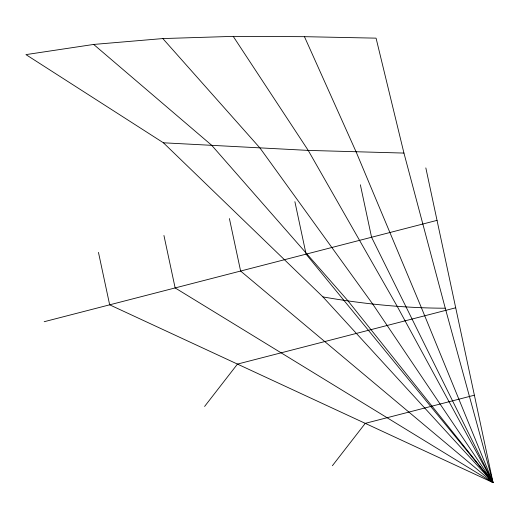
<?xml version="1.0" encoding="UTF-8"?>
<svg xmlns="http://www.w3.org/2000/svg" width="519" height="519" viewBox="0 0 519 519"><rect width="100%" height="100%" fill="white"/><g stroke="black" fill="none" stroke-linecap="round" stroke-linejoin="round"><path stroke-width="0.78" d="M204.59 406.455L237.462 364.091L455.708 307.786M332.387 465.725L365.253 423.355L474.379 395.206M44.193 321.715L437.037 220.361M98.461 252.37L109.665 304.822L493.05 482.625L445.27 308.215L403.944 153.073L376.067 38.147L304.452 36.674L233.226 36.375L162.83 38.568L93.673 44.439L25.95 54.618L163.414 142.796L322.948 296.913L493.05 482.625L425.833 167.909M403.944 153.073L308.215 150.4L163.414 142.796M445.27 308.215C404.236 308.104 363.352 303.965 322.948 296.913M93.673 44.439L211.655 145.249L347.964 300.819L493.05 482.625L175.143 287.928L163.939 235.477M162.83 38.568L260.013 148.064L372.798 304.173L493.05 482.625L240.615 271.041L229.411 218.583M233.226 36.375L308.215 150.4L397.262 306.444L493.05 482.625L306.087 254.148L294.889 201.696M304.452 36.674L356.157 151.976L421.37 307.631L493.05 482.625L371.565 237.254L360.361 184.803"/></g></svg>
